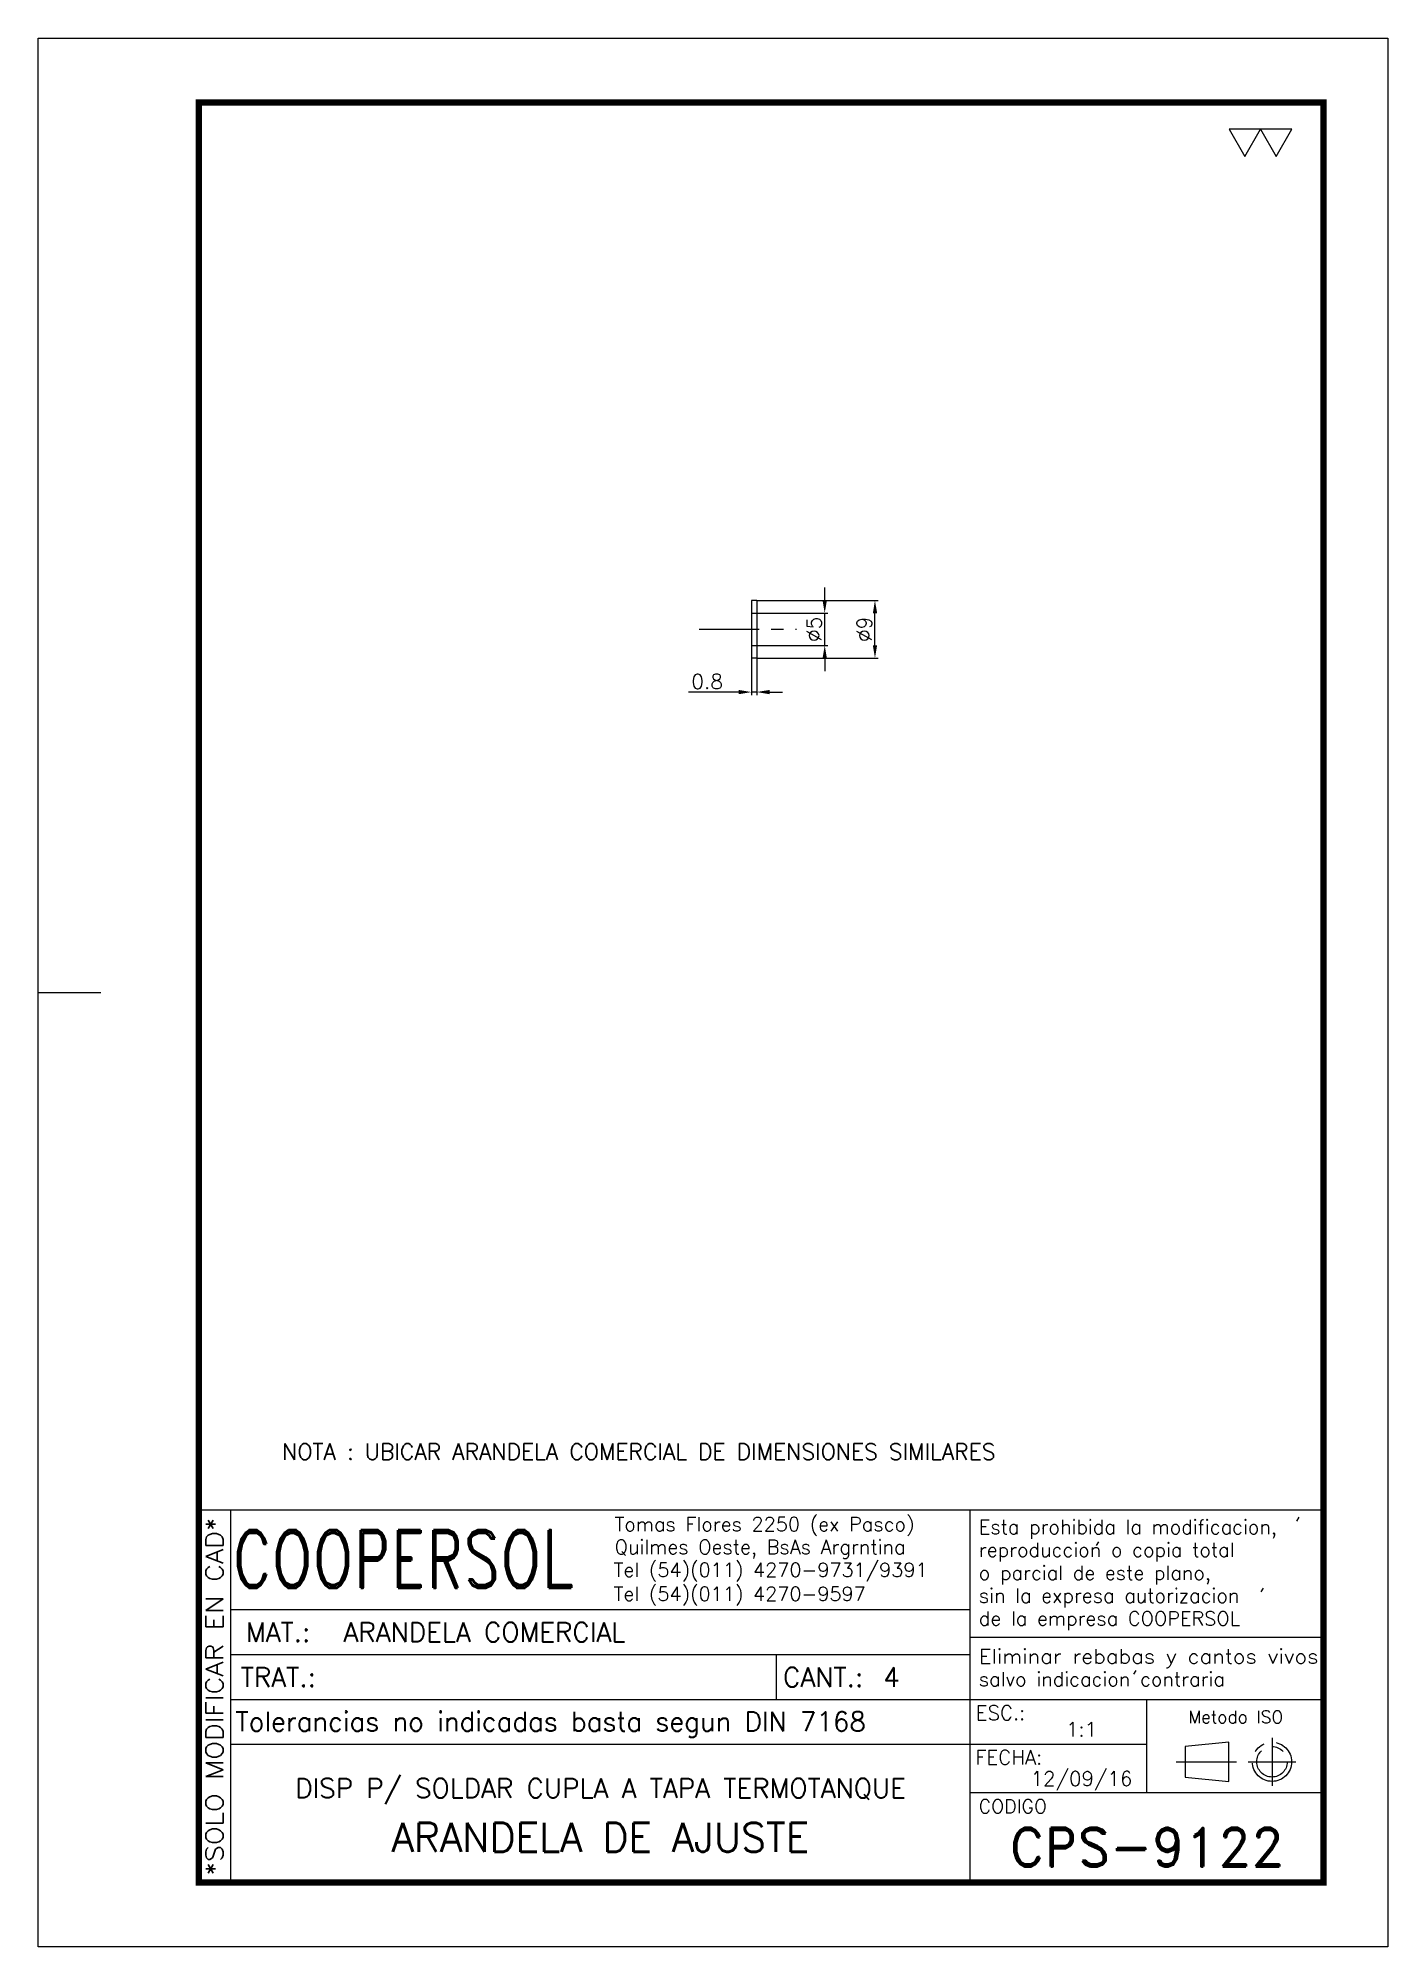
# Model space of a CAD drawing. Extents: x 0 to 210, y 0 to 297.
import ezdxf
from ezdxf.enums import TextEntityAlignment as Align

# ---------------------------------------------------------------- set-up
doc = ezdxf.new("R2010")
doc.units = 0
doc.header["$LTSCALE"] = 7.5
doc.header["$MEASUREMENT"] = 0
doc.linetypes.add('CENTER', pattern=[2, 1.25, -0.25, 0.25, -0.25])
doc.layers.get('0').update_dxf_attribs({"linetype": 'CONTINUOUS'})
doc.layers.get('DEFPOINTS').update_dxf_attribs({"linetype": 'CONTINUOUS'})
for name, color, linetype in [('1', 1, 'CENTER'), ('CL', 1, 'CENTER'), ('CO', 3, 'CONTINUOUS')]:
    doc.layers.add(name, color=color, linetype=linetype)
doc.styles.add('ROMAND', font='ROMAND')
doc.styles.add('ROMANS', font='ROMANS.SHX')
doc.dimstyles.new('1', dxfattribs={"dimtxt": 2.3, "dimasz": 2, "dimexe": 0.5, "dimexo": 0.0625, "dimgap": 0.5, "dimtad": 1, "dimdec": 4, "dimdsep": 46, "dimtxsty": 'ROMANS', "dimcen": -2, "dimclrt": 7, "dimadec": 0, "dimazin": 0, "dimtfac": 0.869565, "dimtdec": 4, "dimtmove": 0, "dimatfit": 3, "dimfxl": 1, "dimtolj": 1, "dimarcsym": 0})

# ---------------------------------------------------------------- blocks, each defined once
blk = doc.blocks.new('A4G')
blk.add_line((0, 148.5), (9.75, 148.5))
blk.add_lwpolyline([(0, 297), (210, 297), (210, 0), (0, 0)], close=True)
at = {"const_width": 1}
blk.add_lwpolyline([(25, 287), (200, 287), (200, 10), (25, 10)], close=True, dxfattribs=at)
blk = doc.blocks.new('*D2')
at = {"layer": 'CO', "color": 0, "lineweight": -2}
for p, q in [((122.38, 209.52), (122.38, 211.52)), ((111.87, 207.52), (122.88, 207.52)), ((122.38, 202.52), (122.38, 207.52)), ((111.87, 202.52), (122.88, 202.52)), ((122.38, 200.52), (122.38, 198.52))]:
    blk.add_line(p, q, dxfattribs=at)
at = {"layer": 'CO', "color": 0}
for points in [[(122.05, 209.52), (122.72, 209.52), (122.38, 207.52)], [(122.05, 200.52), (122.72, 200.52), (122.38, 202.52)]]:
    blk.add_solid(points, dxfattribs=at)
at = {"layer": 'DEFPOINTS', "color": 0}
for p in [(111.8, 207.52), (122.38, 207.52), (111.8, 202.52)]:
    blk.add_point(p, dxfattribs=at)
at = {"layer": 'CO', "color": 7, "insert": (120.73, 205.02), "char_height": 2.3, "attachment_point": 5, "rotation": 90, "style": 'ROMANS'}
blk.add_mtext('\\A1;%%C5', dxfattribs=at)
blk = doc.blocks.new('*D3')
at = {"layer": 'CO', "color": 0, "lineweight": -2}
for p, q in [((111.87, 209.52), (130.7, 209.52)), ((130.2, 202.52), (130.2, 207.52)), ((111.87, 200.52), (130.7, 200.52))]:
    blk.add_line(p, q, dxfattribs=at)
at = {"layer": 'CO', "color": 0}
for points in [[(129.87, 207.52), (130.54, 207.52), (130.2, 209.52)], [(129.87, 202.52), (130.54, 202.52), (130.2, 200.52)]]:
    blk.add_solid(points, dxfattribs=at)
at = {"layer": 'DEFPOINTS', "color": 0}
for p in [(111.8, 209.52), (130.2, 209.52), (111.8, 200.52)]:
    blk.add_point(p, dxfattribs=at)
at = {"layer": 'CO', "color": 7, "insert": (128.55, 205.02), "char_height": 2.3, "attachment_point": 5, "rotation": 90, "style": 'ROMANS'}
blk.add_mtext('\\A1;%%C9', dxfattribs=at)
blk = doc.blocks.new('*D4')
at = {"layer": 'CO', "color": 0, "lineweight": -2}
for p, q in [((111, 200.46), (111, 194.75)), ((111.8, 200.46), (111.8, 194.75)), ((109, 195.25), (101.18, 195.25)), ((111.8, 195.25), (111, 195.25)), ((113.8, 195.25), (115.8, 195.25))]:
    blk.add_line(p, q, dxfattribs=at)
at = {"layer": 'CO', "color": 0}
for points in [[(109, 195.58), (109, 194.92), (111, 195.25)], [(113.8, 195.58), (113.8, 194.92), (111.8, 195.25)]]:
    blk.add_solid(points, dxfattribs=at)
at = {"layer": 'DEFPOINTS', "color": 0}
for p in [(111, 200.52), (111.8, 200.52), (111, 195.25)]:
    blk.add_point(p, dxfattribs=at)
at = {"layer": 'CO', "color": 7, "insert": (104.09, 196.9), "char_height": 2.3, "attachment_point": 5, "style": 'ROMANS'}
blk.add_mtext('\\A1;0.8', dxfattribs=at)
blk = doc.blocks.new('COOPERSOLROT-02')
for p, q in [((0, 58), (175, 58)), ((0, 0), (0, 58)), ((5, 0), (5, 58)), ((120, 0), (120, 58)), ((175, 0), (175, 58)), ((5, 42.5), (120, 42.5)), ((120, 38.19), (175, 38.19)), ((5, 35.5), (120, 35.5)), ((89.89, 28.5), (89.89, 35.5)), ((5, 28.5), (175, 28.5)), ((147.5, 14), (147.5, 28.5)), ((147.5, 21.5), (5, 21.5)), ((120, 14), (175, 14)), ((0, 0), (175, 0))]:
    blk.add_line(p, q)
at = {"color": 1, "linetype": 'CENTER'}
blk.add_line((166.98, 22.51), (166.98, 15.06), dxfattribs=at)
for points in [[(152.09, 18.79), (161.93, 18.79)], [(163.26, 18.79), (170.71, 18.79)]]:
    blk.add_lwpolyline(points, dxfattribs=at)
at = {"layer": '1'}
for points in [[(170.85, 56.26), (171.21, 56.85)], [(139.66, 52.43), (140.02, 53.02)], [(165.28, 45.22), (165.64, 45.81)], [(145.46, 32.42), (145.82, 33.01)]]:
    blk.add_lwpolyline(points, dxfattribs=at)
blk.add_lwpolyline([(160.25, 18.79), (160.25, 21.83), (153.47, 21.16), (153.47, 16.41), (160.25, 15.74)], close=True, dxfattribs=at)
for radius in [3.05, 2.37]:
    blk.add_circle((166.98, 18.79), radius, dxfattribs=at)
at = {"style": 'ROMANS', "width": 0.996387}
blk.add_text('*SOLO MODIFICAR EN CAD*', height=2.7, rotation=90, dxfattribs=at).set_placement((3.77, 1.09), (3.77, 56.81), align=Align.FIT)
at = {"style": 'ROMAND', "width": 0.75}
blk.add_text('COOPERSOL', height=9, dxfattribs=at).set_placement((5.26, 45.85))
at = {"style": 'ROMANS'}
for s, p in [('MAT.:', (7.32, 37.47)), ('TRAT.:', (6.5, 30.47)), ('CANT.:', (90.89, 30.47)), ('Tolerancias no indicadas basta segun DIN 7168', (5.7, 23.56))]:
    blk.add_text(s, height=3, dxfattribs=at).set_placement(p)
for tag, height, style, p in [('CONJUNTO', 2.3, 'ROMANS', (62.5, 17.5)), ('SUBCONJUNTO', 3, 'ROMANS', (62.5, 11.5)), ('DENOMINACION', 4.5, 'ROMANS', (62.5, 4.75)), ('COD-PLA', 6, 'ROMAND', (147.5, 5.5))]:
    blk.add_attdef(tag, text='', height=height, dxfattribs=dict(style=style)).set_placement(p, align=Align.MIDDLE)
at = {"layer": '1', "style": 'ROMANS'}
for s, height, p in [('Tomas Flores 2250 (ex Pasco)', 2.2, (64.69, 54.68)), ('Esta prohibida la modificacion,', 2.2, (121.36, 54.23)), ('Quilmes Oeste, BsAs Argrntina', 2.2, (64.69, 51.12)), ('reproduccion o copia total', 2.2, (121.36, 50.67)), ('Tel (54)(011) 4270-9731/9391', 2.2, (64.55, 47.56)), ('o parcial de este plano,', 2.2, (121.36, 47.11)), ('Tel (54)(011) 4270-9597', 2.2, (64.55, 43.83)), ('sin la expresa autorizacion ', 2.2, (121.36, 43.55)), ('de la empresa COOPERSOL', 2.2, (121.36, 39.99)), ('salvo indicacion contraria', 2.2, (121.36, 30.54)), ('ESC.:', 2.25, (120.89, 25.29)), ('FECHA:', 2.25, (120.81, 18.36)), ('CODIGO', 2.16, (121.33, 10.78))]:
    blk.add_text(s, height=height, dxfattribs=at).set_placement(p)
at = {"layer": '1', "style": 'ROMANS', "width": 0.96139}
blk.add_text('Eliminar rebabas y cantos vivos', height=2.2, dxfattribs=at).set_placement((121.34, 34.1), (174.21, 34.1), align=Align.FIT)
at = {"layer": '1', "style": 'ROMANS'}
blk.add_text('Metodo ISO', height=1.948, dxfattribs=at).set_placement((161.34, 25.77), align=Align.MIDDLE)
for tag, p in [('MAT', (22.51, 37.47)), ('TRAT', (22.51, 30.47)), ('CANT', (106.49, 30.47))]:
    blk.add_attdef(tag, p, '', height=3, dxfattribs=at)
for tag, p in [('ESC', (137.33, 22.73)), ('FECHA', (137.33, 15.06))]:
    blk.add_attdef(tag, text='', height=2.25, dxfattribs=at).set_placement(p, align=Align.CENTER)

msp = doc.modelspace()

# ---------------------------------------------------------------- linework, layer by layer
for p, q in [((111.00271, 209.52033), (111.00271, 200.52033)), ((111.80271, 209.52033), (111.00271, 209.52033)), ((111.80271, 209.52033), (111.80271, 200.52033)), ((111.00271, 207.52033), (111.80271, 207.52033)), ((111.00271, 202.52033), (111.80271, 202.52033)), ((111.80271, 200.52033), (111.00271, 200.52033))]:
    msp.add_line(p, q)
at = {"layer": 'CL'}
msp.add_line((102.82522, 205.02033), (117.98199, 205.02033), dxfattribs=at)
at = {"layer": 'CO'}
for points in [[(187.74912, 278.60654), (190.19327, 282.83994), (185.30497, 282.83994)], [(192.63743, 278.60654), (195.08158, 282.83994), (190.19327, 282.83994)]]:
    msp.add_lwpolyline(points, close=True, dxfattribs=at)

# ---------------------------------------------------------------- block references
msp.add_blockref('A4G', (0, 0))
ref = msp.add_blockref('COOPERSOLROT-02', (25, 10))
ref.add_attrib('COD-PLA', 'CPS-9122', dxfattribs={"height": 6, "style": 'ROMAND'}).set_placement((172.5, 15.5), align=Align.MIDDLE)
ref.add_attrib('FECHA', '12/09/16', dxfattribs={"layer": '1', "height": 2.25, "style": 'ROMANS'}).set_placement((162.33468, 25.061), align=Align.CENTER)
ref.add_attrib('MAT', 'ARANDELA COMERCIAL', (47.50529, 47.46815), dxfattribs={"layer": '1', "height": 3, "style": 'ROMANS'})
ref.add_attrib('ESC', '1:1', dxfattribs={"layer": '1', "height": 2.25, "style": 'ROMANS'}).set_placement((162.33468, 32.72855), align=Align.CENTER)
ref.add_attrib('CANT', '4', (131.49059, 40.46815), dxfattribs={"layer": '1', "height": 3, "style": 'ROMANS'})
ref.add_attrib('DENOMINACION', 'ARANDELA DE AJUSTE', dxfattribs={"height": 4.5, "style": 'ROMANS'}).set_placement((87.5, 17.03781), align=Align.MIDDLE)
ref.add_attrib('SUBCONJUNTO', 'DISP P/ SOLDAR CUPLA A TAPA TERMOTANQUE', dxfattribs={"height": 3, "style": 'ROMANS'}).set_placement((87.5, 24.47785), align=Align.MIDDLE)

# ---------------------------------------------------------------- texts
at = {"layer": 'CO', "style": 'ROMANS'}
msp.add_text('NOTA : UBICAR ARANDELA COMERCIAL DE DIMENSIONES SIMILARES', height=2.5, dxfattribs=at).set_placement((37.96672, 75.80546))

# ---------------------------------------------------------------- dimensions: what is measured, and where the dimension line sits
at = {"layer": 'CO'}
for base, p1, p2, picture, middle in [((122.38279, 207.52033), (111.80271, 202.52033), (111.80271, 207.52033), '*D2', (120.73279, 205.02033)), ((130.20485, 209.52033), (111.80271, 200.52033), (111.80271, 209.52033), '*D3', (128.55485, 205.02033))]:
    dim = msp.add_linear_dim(base=base, p1=p1, p2=p2, angle=90, text='%%C<>', dimstyle='1', dxfattribs=at)
    dim.commit()
    dim.dimension.update_dxf_attribs({"geometry": picture, "text_midpoint": middle})
dim = msp.add_linear_dim(base=(111.00271, 195.24994), p1=(111.80271, 200.52033), p2=(111.00271, 200.52033), dimstyle='1', dxfattribs=at)
dim.commit()
dim.dimension.update_dxf_attribs({"geometry": '*D4', "text_midpoint": (104.09319, 196.89994)})

doc.saveas('drawing.dxf')
